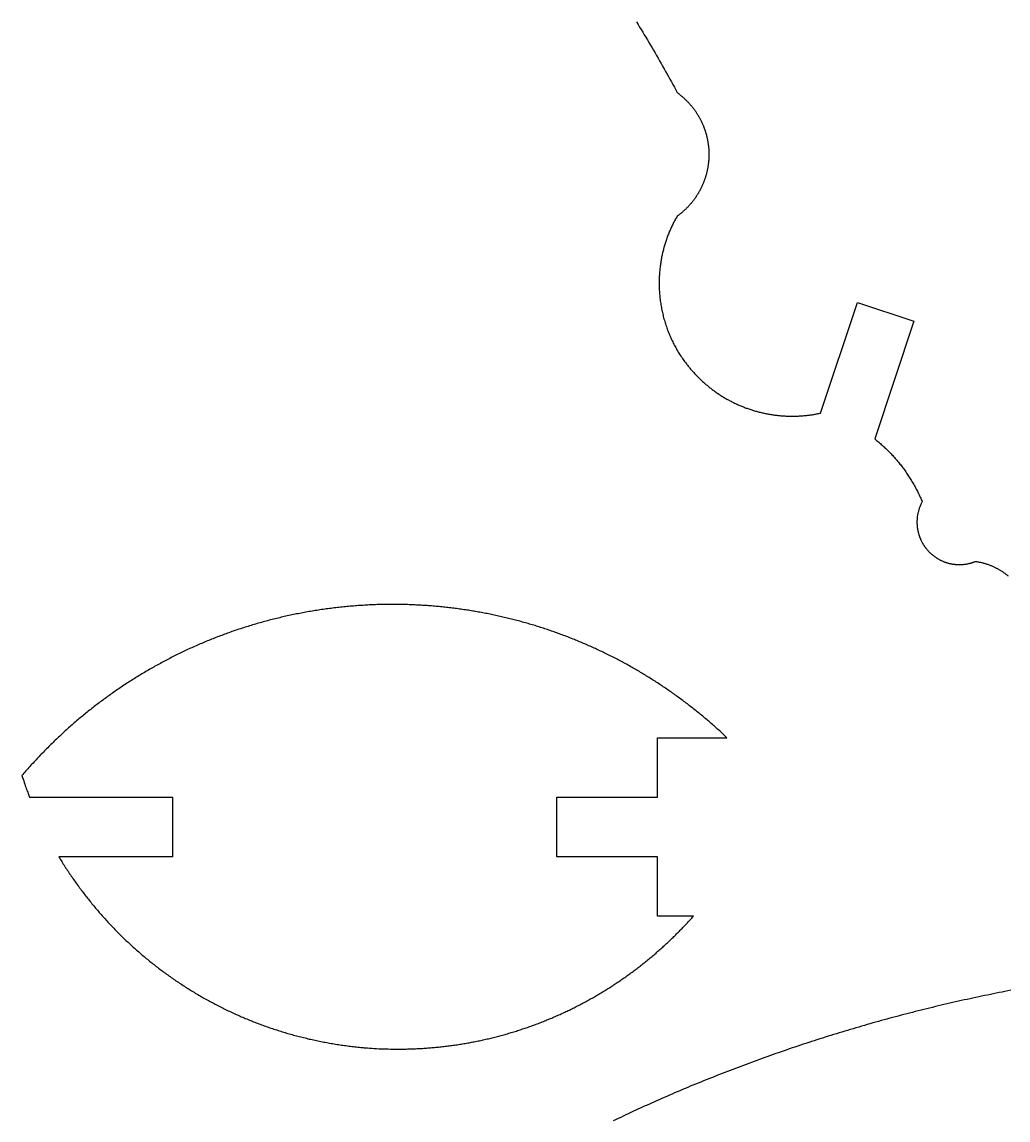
# Model space of a CAD drawing. Extents: x -331 to 1103, y -532 to 1751.
# Drawn here: x -329.9 to -127.9, y 1300.9 to 1525.7 of the extents above; entities that cross this region are included whole.
import ezdxf

# ---------------------------------------------------------------- set-up
doc = ezdxf.new("R2010")
doc.units = 0
doc.layers.add('Default_Layer', color=1, linetype='CONTINUOUS')

msp = doc.modelspace()

# ---------------------------------------------------------------- linework, layer by layer
at = {"layer": 'Default_Layer'}
for points in [[(-204.03, 1525.74), (-203.7, 1525.22), (-203.38, 1524.69), (-203.06, 1524.16), (-202.74, 1523.64), (-202.42, 1523.11), (-202.1, 1522.58), (-201.78, 1522.05), (-201.47, 1521.52), (-201.15, 1520.98), (-200.84, 1520.45), (-200.53, 1519.92), (-200.21, 1519.38), (-199.9, 1518.85), (-199.59, 1518.31), (-199.29, 1517.77), (-198.98, 1517.23), (-198.67, 1516.69), (-198.37, 1516.15), (-198.07, 1515.61), (-197.76, 1515.07), (-197.46, 1514.53), (-197.16, 1513.98), (-196.86, 1513.44), (-196.57, 1512.89), (-196.27, 1512.35), (-195.97, 1511.8), (-195.68, 1511.25), (-195.59, 1511.19), (-195.5, 1511.12), (-195.4, 1511.05), (-195.31, 1510.98), (-195.22, 1510.91), (-195.13, 1510.84), (-195.05, 1510.77), (-194.96, 1510.7), (-194.87, 1510.62), (-194.78, 1510.55), (-194.69, 1510.48), (-194.61, 1510.4), (-194.52, 1510.33), (-194.44, 1510.25), (-194.35, 1510.18), (-194.27, 1510.1), (-194.18, 1510.02), (-194.1, 1509.94), (-194.02, 1509.87), (-193.94, 1509.79), (-193.86, 1509.71), (-193.78, 1509.63), (-193.7, 1509.55), (-193.62, 1509.47), (-193.54, 1509.38), (-193.46, 1509.3), (-193.38, 1509.22), (-193.3, 1509.14), (-193.23, 1509.05), (-193.15, 1508.97), (-193.08, 1508.88), (-193, 1508.8), (-192.93, 1508.71), (-192.85, 1508.62), (-192.78, 1508.54), (-192.71, 1508.45), (-192.64, 1508.36), (-192.57, 1508.27), (-192.5, 1508.18), (-192.43, 1508.09), (-192.36, 1508), (-192.29, 1507.91), (-192.22, 1507.82), (-192.16, 1507.73), (-192.09, 1507.64), (-192.02, 1507.55), (-191.96, 1507.45), (-191.89, 1507.36), (-191.83, 1507.26), (-191.77, 1507.17), (-191.71, 1507.07), (-191.64, 1506.98), (-191.58, 1506.88), (-191.52, 1506.79), (-191.46, 1506.69), (-191.4, 1506.59), (-191.35, 1506.49), (-191.29, 1506.4), (-191.23, 1506.3), (-191.18, 1506.2), (-191.12, 1506.1), (-191.07, 1506), (-191.01, 1505.9), (-190.96, 1505.8), (-190.91, 1505.7), (-190.85, 1505.59), (-190.8, 1505.49), (-190.75, 1505.39), (-190.7, 1505.29), (-190.65, 1505.18), (-190.61, 1505.08), (-190.56, 1504.98), (-190.51, 1504.87), (-190.47, 1504.77), (-190.42, 1504.66), (-190.38, 1504.56), (-190.33, 1504.45), (-190.29, 1504.34), (-190.25, 1504.24), (-190.21, 1504.13), (-190.17, 1504.02), (-190.13, 1503.91), (-190.09, 1503.8), (-190.05, 1503.7), (-190.01, 1503.59), (-189.98, 1503.48), (-189.94, 1503.37), (-189.91, 1503.26), (-189.87, 1503.15), (-189.84, 1503.04), (-189.81, 1502.92), (-189.77, 1502.81), (-189.74, 1502.7), (-189.71, 1502.59), (-189.68, 1502.48), (-189.66, 1502.36), (-189.63, 1502.25), (-189.6, 1502.14), (-189.57, 1502.02), (-189.55, 1501.91), (-189.53, 1501.79), (-189.5, 1501.68), (-189.48, 1501.56), (-189.46, 1501.45), (-189.44, 1501.33), (-189.42, 1501.22), (-189.4, 1501.1), (-189.38, 1500.98), (-189.36, 1500.87), (-189.34, 1500.75), (-189.33, 1500.63), (-189.31, 1500.52), (-189.3, 1500.4), (-189.29, 1500.28), (-189.27, 1500.16), (-189.26, 1500.04), (-189.25, 1499.92), (-189.24, 1499.8), (-189.23, 1499.68), (-189.23, 1499.57), (-189.22, 1499.45), (-189.21, 1499.33), (-189.21, 1499.2), (-189.2, 1499.08), (-189.2, 1498.96), (-189.2, 1498.84), (-189.2, 1498.72), (-189.2, 1498.6), (-189.2, 1498.48), (-189.2, 1498.36), (-189.2, 1498.24), (-189.2, 1498.11), (-189.21, 1497.99), (-189.21, 1497.87), (-189.22, 1497.75), (-189.23, 1497.63), (-189.23, 1497.51), (-189.24, 1497.39), (-189.25, 1497.27), (-189.26, 1497.16), (-189.27, 1497.04), (-189.29, 1496.92), (-189.3, 1496.8), (-189.31, 1496.68), (-189.33, 1496.57), (-189.34, 1496.45), (-189.36, 1496.33), (-189.38, 1496.21), (-189.4, 1496.1), (-189.42, 1495.98), (-189.44, 1495.87), (-189.46, 1495.75), (-189.48, 1495.63), (-189.5, 1495.52), (-189.53, 1495.4), (-189.55, 1495.29), (-189.57, 1495.18), (-189.6, 1495.06), (-189.63, 1494.95), (-189.66, 1494.84), (-189.68, 1494.72), (-189.71, 1494.61), (-189.74, 1494.5), (-189.77, 1494.39), (-189.81, 1494.27), (-189.84, 1494.16), (-189.87, 1494.05), (-189.91, 1493.94), (-189.94, 1493.83), (-189.98, 1493.72), (-190.01, 1493.61), (-190.05, 1493.5), (-190.09, 1493.39), (-190.13, 1493.29), (-190.17, 1493.18), (-190.21, 1493.07), (-190.25, 1492.96), (-190.29, 1492.86), (-190.33, 1492.75), (-190.38, 1492.64), (-190.42, 1492.54), (-190.47, 1492.43), (-190.51, 1492.33), (-190.56, 1492.22), (-190.61, 1492.12), (-190.65, 1492.01), (-190.7, 1491.91), (-190.75, 1491.81), (-190.8, 1491.71), (-190.85, 1491.6), (-190.91, 1491.5), (-190.96, 1491.4), (-191.01, 1491.3), (-191.07, 1491.2), (-191.12, 1491.1), (-191.18, 1491), (-191.23, 1490.9), (-191.29, 1490.8), (-191.35, 1490.7), (-191.4, 1490.61), (-191.46, 1490.51), (-191.52, 1490.41), (-191.58, 1490.32), (-191.64, 1490.22), (-191.71, 1490.12), (-191.77, 1490.03), (-191.83, 1489.93), (-191.89, 1489.84), (-191.96, 1489.75), (-192.02, 1489.65), (-192.09, 1489.56), (-192.16, 1489.47), (-192.22, 1489.38), (-192.29, 1489.29), (-192.36, 1489.19), (-192.43, 1489.1), (-192.5, 1489.01), (-192.57, 1488.93), (-192.64, 1488.84), (-192.71, 1488.75), (-192.78, 1488.66), (-192.85, 1488.57), (-192.93, 1488.49), (-193, 1488.4), (-193.08, 1488.32), (-193.15, 1488.23), (-193.23, 1488.15), (-193.3, 1488.06), (-193.38, 1487.98), (-193.46, 1487.9), (-193.54, 1487.81), (-193.62, 1487.73), (-193.7, 1487.65), (-193.78, 1487.57), (-193.86, 1487.49), (-193.94, 1487.41), (-194.02, 1487.33), (-194.1, 1487.25), (-194.18, 1487.18), (-194.27, 1487.1), (-194.35, 1487.02), (-194.44, 1486.95), (-194.52, 1486.87), (-194.61, 1486.8), (-194.69, 1486.72), (-194.78, 1486.65), (-194.87, 1486.58), (-194.96, 1486.5), (-195.05, 1486.43), (-195.13, 1486.36), (-195.22, 1486.29), (-195.31, 1486.22), (-195.4, 1486.15), (-195.5, 1486.08), (-195.59, 1486.01), (-195.68, 1485.95), (-195.79, 1485.76), (-195.9, 1485.58), (-196, 1485.39), (-196.11, 1485.2), (-196.21, 1485.01), (-196.31, 1484.82), (-196.41, 1484.63), (-196.51, 1484.44), (-196.6, 1484.24), (-196.7, 1484.05), (-196.79, 1483.85), (-196.89, 1483.65), (-196.98, 1483.46), (-197.07, 1483.26), (-197.15, 1483.06), (-197.24, 1482.86), (-197.33, 1482.65), (-197.41, 1482.45), (-197.49, 1482.25), (-197.57, 1482.04), (-197.65, 1481.84), (-197.73, 1481.63), (-197.8, 1481.42), (-197.87, 1481.21), (-197.95, 1481), (-198.02, 1480.79), (-198.09, 1480.58), (-198.15, 1480.37), (-198.22, 1480.16), (-198.28, 1479.94), (-198.34, 1479.73), (-198.4, 1479.51), (-198.46, 1479.29), (-198.52, 1479.08), (-198.58, 1478.86), (-198.63, 1478.64), (-198.68, 1478.42), (-198.73, 1478.2), (-198.78, 1477.98), (-198.83, 1477.76), (-198.87, 1477.53), (-198.91, 1477.31), (-198.95, 1477.09), (-198.99, 1476.86), (-199.03, 1476.64), (-199.07, 1476.41), (-199.1, 1476.18), (-199.13, 1475.95), (-199.16, 1475.73), (-199.19, 1475.5), (-199.22, 1475.27), (-199.24, 1475.04), (-199.26, 1474.81), (-199.28, 1474.58), (-199.3, 1474.34), (-199.32, 1474.11), (-199.33, 1473.88), (-199.35, 1473.65), (-199.36, 1473.41), (-199.37, 1473.18), (-199.37, 1472.94), (-199.38, 1472.71), (-199.38, 1472.47), (-199.38, 1472.23), (-199.38, 1471.95), (-199.38, 1471.67), (-199.37, 1471.39), (-199.36, 1471.11), (-199.35, 1470.83), (-199.33, 1470.55), (-199.31, 1470.27), (-199.29, 1470), (-199.27, 1469.72), (-199.24, 1469.45), (-199.21, 1469.17), (-199.18, 1468.9), (-199.15, 1468.62), (-199.11, 1468.35), (-199.07, 1468.08), (-199.03, 1467.81), (-198.98, 1467.54), (-198.93, 1467.27), (-198.88, 1467.01), (-198.83, 1466.74), (-198.77, 1466.47), (-198.72, 1466.21), (-198.66, 1465.95), (-198.59, 1465.68), (-198.53, 1465.42), (-198.46, 1465.16), (-198.39, 1464.9), (-198.31, 1464.64), (-198.24, 1464.39), (-198.16, 1464.13), (-198.08, 1463.88), (-198, 1463.62), (-197.91, 1463.37), (-197.82, 1463.12), (-197.74, 1462.87), (-197.64, 1462.62), (-197.55, 1462.37), (-197.45, 1462.13), (-197.35, 1461.88), (-197.25, 1461.64), (-197.15, 1461.39), (-197.04, 1461.15), (-196.93, 1460.91), (-196.82, 1460.67), (-196.71, 1460.44), (-196.59, 1460.2), (-196.48, 1459.97), (-196.36, 1459.73), (-196.24, 1459.5), (-196.11, 1459.27), (-195.99, 1459.04), (-195.86, 1458.81), (-195.73, 1458.59), (-195.6, 1458.36), (-195.46, 1458.14), (-195.33, 1457.92), (-195.19, 1457.7), (-195.05, 1457.48), (-194.91, 1457.26), (-194.76, 1457.05), (-194.62, 1456.84), (-194.47, 1456.62), (-194.32, 1456.41), (-194.17, 1456.2), (-194.05, 1456.05), (-193.93, 1455.89), (-193.81, 1455.73), (-193.69, 1455.57), (-193.57, 1455.42), (-193.44, 1455.26), (-193.32, 1455.11), (-193.19, 1454.95), (-193.07, 1454.8), (-192.94, 1454.65), (-192.81, 1454.5), (-192.68, 1454.35), (-192.55, 1454.2), (-192.42, 1454.06), (-192.29, 1453.91), (-192.15, 1453.76), (-192.02, 1453.62), (-191.88, 1453.48), (-191.75, 1453.33), (-191.61, 1453.19), (-191.47, 1453.05), (-191.33, 1452.91), (-191.19, 1452.77), (-191.05, 1452.64), (-190.91, 1452.5), (-190.76, 1452.36), (-190.62, 1452.23), (-190.47, 1452.1), (-190.33, 1451.96), (-190.18, 1451.83), (-190.03, 1451.7), (-189.88, 1451.57), (-189.73, 1451.45), (-189.58, 1451.32), (-189.43, 1451.19), (-189.28, 1451.07), (-189.12, 1450.95), (-188.97, 1450.82), (-188.81, 1450.7), (-188.66, 1450.58), (-188.5, 1450.46), (-188.34, 1450.34), (-188.18, 1450.23), (-188.02, 1450.11), (-187.86, 1450), (-187.7, 1449.88), (-187.54, 1449.77), (-187.38, 1449.66), (-187.21, 1449.55), (-187.05, 1449.44), (-186.88, 1449.33), (-186.72, 1449.23), (-186.55, 1449.12), (-186.38, 1449.02), (-186.21, 1448.91), (-186.04, 1448.81), (-185.87, 1448.71), (-185.7, 1448.61), (-185.53, 1448.51), (-185.36, 1448.42), (-185.18, 1448.32), (-185.01, 1448.23), (-184.84, 1448.13), (-184.66, 1448.04), (-184.48, 1447.95), (-184.31, 1447.86), (-184.13, 1447.77), (-183.95, 1447.69), (-183.77, 1447.6), (-183.59, 1447.52), (-183.41, 1447.43), (-183.23, 1447.35), (-183.05, 1447.27), (-182.87, 1447.19), (-182.68, 1447.11), (-182.5, 1447.04), (-182.31, 1446.96), (-182.13, 1446.89), (-181.94, 1446.82), (-181.76, 1446.74), (-181.57, 1446.67), (-181.38, 1446.61), (-181.19, 1446.54), (-181, 1446.47), (-180.81, 1446.41), (-180.62, 1446.35), (-180.43, 1446.28), (-180.24, 1446.22), (-180.05, 1446.16), (-179.86, 1446.11), (-179.66, 1446.05), (-179.47, 1446), (-179.28, 1445.94), (-179.08, 1445.89), (-178.88, 1445.84), (-178.69, 1445.79), (-178.49, 1445.74), (-178.29, 1445.7), (-178.1, 1445.65), (-177.9, 1445.61), (-177.7, 1445.57), (-177.5, 1445.52), (-177.3, 1445.49), (-177.1, 1445.45), (-176.9, 1445.41), (-176.7, 1445.38), (-176.5, 1445.34), (-176.29, 1445.31), (-176.09, 1445.28), (-175.89, 1445.25), (-175.68, 1445.23), (-175.48, 1445.2), (-175.27, 1445.18), (-175.07, 1445.15), (-174.86, 1445.13), (-174.66, 1445.11), (-174.45, 1445.09), (-174.24, 1445.08), (-174.03, 1445.06), (-173.83, 1445.05), (-173.62, 1445.04), (-173.41, 1445.03), (-173.2, 1445.02), (-172.99, 1445.01), (-172.78, 1445.01), (-172.57, 1445), (-172.36, 1445), (-172.15, 1445), (-171.96, 1445), (-171.76, 1445), (-171.57, 1445), (-171.38, 1445.01), (-171.19, 1445.02), (-171, 1445.02), (-170.81, 1445.03), (-170.62, 1445.04), (-170.43, 1445.05), (-170.24, 1445.06), (-170.05, 1445.08), (-169.86, 1445.09), (-169.68, 1445.11), (-169.49, 1445.13), (-169.31, 1445.14), (-169.12, 1445.16), (-168.94, 1445.18), (-168.76, 1445.21), (-168.58, 1445.23), (-168.4, 1445.25), (-168.22, 1445.28), (-168.04, 1445.3), (-167.86, 1445.33), (-167.69, 1445.36), (-167.51, 1445.39), (-167.34, 1445.42), (-167.17, 1445.45), (-167, 1445.49), (-166.83, 1445.52), (-166.66, 1445.55), (-166.49, 1445.59), (-166.33, 1445.63), (-158.76, 1468.3), (-147.2, 1464.44), (-155.24, 1440.35), (-155.05, 1440.19), (-154.85, 1440.03), (-154.65, 1439.87), (-154.46, 1439.71), (-154.27, 1439.55), (-154.08, 1439.38), (-153.89, 1439.21), (-153.7, 1439.05), (-153.51, 1438.88), (-153.33, 1438.71), (-153.14, 1438.53), (-152.96, 1438.36), (-152.78, 1438.18), (-152.6, 1438.01), (-152.42, 1437.83), (-152.24, 1437.65), (-152.07, 1437.47), (-151.89, 1437.29), (-151.72, 1437.1), (-151.55, 1436.92), (-151.38, 1436.73), (-151.21, 1436.55), (-151.04, 1436.36), (-150.88, 1436.17), (-150.71, 1435.98), (-150.55, 1435.78), (-150.39, 1435.59), (-150.23, 1435.39), (-150.07, 1435.2), (-149.91, 1435), (-149.76, 1434.8), (-149.61, 1434.6), (-149.45, 1434.39), (-149.3, 1434.19), (-149.15, 1433.99), (-149.01, 1433.78), (-148.86, 1433.57), (-148.71, 1433.36), (-148.57, 1433.15), (-148.43, 1432.94), (-148.29, 1432.73), (-148.15, 1432.51), (-148.01, 1432.3), (-147.88, 1432.08), (-147.74, 1431.86), (-147.61, 1431.65), (-147.48, 1431.42), (-147.35, 1431.2), (-147.22, 1430.98), (-147.1, 1430.76), (-146.97, 1430.53), (-146.85, 1430.3), (-146.73, 1430.07), (-146.61, 1429.84), (-146.49, 1429.61), (-146.38, 1429.38), (-146.26, 1429.15), (-146.15, 1428.91), (-146.04, 1428.68), (-145.93, 1428.44), (-145.82, 1428.2), (-145.71, 1427.96), (-145.61, 1427.72), (-145.5, 1427.48), (-145.57, 1427.36), (-145.63, 1427.25), (-145.69, 1427.13), (-145.74, 1427.01), (-145.8, 1426.9), (-145.85, 1426.78), (-145.91, 1426.65), (-145.96, 1426.53), (-146.01, 1426.41), (-146.05, 1426.28), (-146.1, 1426.15), (-146.14, 1426.03), (-146.18, 1425.9), (-146.22, 1425.77), (-146.26, 1425.64), (-146.3, 1425.51), (-146.33, 1425.37), (-146.36, 1425.24), (-146.39, 1425.11), (-146.42, 1424.97), (-146.44, 1424.84), (-146.47, 1424.7), (-146.49, 1424.56), (-146.51, 1424.42), (-146.52, 1424.28), (-146.54, 1424.14), (-146.55, 1424), (-146.56, 1423.86), (-146.57, 1423.72), (-146.58, 1423.58), (-146.58, 1423.43), (-146.58, 1423.29), (-146.58, 1423.18), (-146.58, 1423.08), (-146.58, 1422.98), (-146.57, 1422.87), (-146.57, 1422.77), (-146.56, 1422.67), (-146.55, 1422.57), (-146.54, 1422.46), (-146.53, 1422.36), (-146.52, 1422.26), (-146.51, 1422.16), (-146.49, 1422.06), (-146.48, 1421.96), (-146.46, 1421.86), (-146.45, 1421.76), (-146.43, 1421.66), (-146.41, 1421.56), (-146.39, 1421.47), (-146.37, 1421.37), (-146.35, 1421.27), (-146.32, 1421.17), (-146.3, 1421.08), (-146.27, 1420.98), (-146.24, 1420.88), (-146.22, 1420.79), (-146.19, 1420.7), (-146.16, 1420.6), (-146.13, 1420.51), (-146.09, 1420.41), (-146.06, 1420.32), (-146.03, 1420.23), (-145.99, 1420.14), (-145.96, 1420.05), (-145.92, 1419.95), (-145.88, 1419.86), (-145.84, 1419.77), (-145.8, 1419.69), (-145.76, 1419.6), (-145.72, 1419.51), (-145.67, 1419.42), (-145.63, 1419.33), (-145.59, 1419.25), (-145.54, 1419.16), (-145.49, 1419.08), (-145.45, 1418.99), (-145.4, 1418.91), (-145.35, 1418.83), (-145.3, 1418.74), (-145.25, 1418.66), (-145.19, 1418.58), (-145.14, 1418.5), (-145.09, 1418.42), (-145.03, 1418.34), (-144.98, 1418.26), (-144.92, 1418.18), (-144.86, 1418.1), (-144.81, 1418.03), (-144.75, 1417.95), (-144.69, 1417.87), (-144.63, 1417.8), (-144.56, 1417.73), (-144.5, 1417.65), (-144.44, 1417.58), (-144.38, 1417.51), (-144.3, 1417.42), (-144.22, 1417.34), (-144.15, 1417.26), (-144.07, 1417.18), (-143.99, 1417.1), (-143.91, 1417.02), (-143.83, 1416.95), (-143.74, 1416.87), (-143.66, 1416.8), (-143.58, 1416.72), (-143.49, 1416.65), (-143.41, 1416.58), (-143.32, 1416.51), (-143.23, 1416.44), (-143.14, 1416.37), (-143.05, 1416.3), (-142.96, 1416.24), (-142.87, 1416.17), (-142.78, 1416.11), (-142.68, 1416.04), (-142.59, 1415.98), (-142.49, 1415.92), (-142.4, 1415.86), (-142.3, 1415.81), (-142.21, 1415.75), (-142.11, 1415.69), (-142.01, 1415.64), (-141.91, 1415.59), (-141.81, 1415.54), (-141.71, 1415.49), (-141.61, 1415.44), (-141.5, 1415.39), (-141.4, 1415.34), (-141.3, 1415.3), (-141.19, 1415.25), (-141.09, 1415.21), (-140.98, 1415.17), (-140.87, 1415.13), (-140.77, 1415.09), (-140.66, 1415.06), (-140.55, 1415.02), (-140.44, 1414.99), (-140.33, 1414.95), (-140.22, 1414.92), (-140.11, 1414.89), (-140, 1414.86), (-139.88, 1414.84), (-139.77, 1414.81), (-139.66, 1414.79), (-139.54, 1414.76), (-139.43, 1414.74), (-139.31, 1414.72), (-139.2, 1414.7), (-139.08, 1414.69), (-138.97, 1414.67), (-138.85, 1414.66), (-138.73, 1414.65), (-138.62, 1414.64), (-138.5, 1414.63), (-138.38, 1414.62), (-138.26, 1414.62), (-138.14, 1414.61), (-138.02, 1414.61), (-137.9, 1414.61), (-137.79, 1414.61), (-137.68, 1414.61), (-137.57, 1414.61), (-137.46, 1414.62), (-137.35, 1414.63), (-137.24, 1414.63), (-137.13, 1414.64), (-137.02, 1414.65), (-136.91, 1414.66), (-136.8, 1414.68), (-136.69, 1414.69), (-136.59, 1414.71), (-136.48, 1414.72), (-136.38, 1414.74), (-136.27, 1414.76), (-136.17, 1414.78), (-136.06, 1414.8), (-135.96, 1414.82), (-135.86, 1414.85), (-135.76, 1414.87), (-135.65, 1414.9), (-135.55, 1414.93), (-135.45, 1414.96), (-135.36, 1414.99), (-135.26, 1415.02), (-135.16, 1415.05), (-135.06, 1415.08), (-134.97, 1415.12), (-134.87, 1415.15), (-134.78, 1415.19), (-134.69, 1415.22), (-134.59, 1415.26), (-134.44, 1415.24), (-134.29, 1415.22), (-134.14, 1415.19), (-133.99, 1415.16), (-133.84, 1415.13), (-133.69, 1415.1), (-133.55, 1415.07), (-133.4, 1415.04), (-133.25, 1415), (-133.11, 1414.96), (-132.96, 1414.93), (-132.82, 1414.89), (-132.67, 1414.84), (-132.53, 1414.8), (-132.39, 1414.76), (-132.24, 1414.71), (-132.1, 1414.66), (-131.96, 1414.61), (-131.82, 1414.56), (-131.68, 1414.51), (-131.55, 1414.45), (-131.41, 1414.4), (-131.27, 1414.34), (-131.14, 1414.28), (-131, 1414.22), (-130.87, 1414.16), (-130.73, 1414.1), (-130.6, 1414.04), (-130.47, 1413.97), (-130.34, 1413.9), (-130.21, 1413.84), (-130.08, 1413.77), (-129.95, 1413.69), (-129.82, 1413.62), (-129.7, 1413.55), (-129.57, 1413.47), (-129.45, 1413.4), (-129.32, 1413.32), (-129.2, 1413.24), (-129.08, 1413.16), (-128.96, 1413.08), (-128.84, 1413), (-128.72, 1412.91), (-128.6, 1412.83), (-128.48, 1412.74), (-128.37, 1412.65), (-128.25, 1412.56), (-128.14, 1412.47), (-128.02, 1412.38), (-127.91, 1412.29)], [(-127.36, 1327.42), (-127.96, 1327.31), (-128.56, 1327.19), (-129.16, 1327.07), (-129.76, 1326.95), (-130.35, 1326.83), (-130.95, 1326.71), (-131.55, 1326.59), (-132.15, 1326.46), (-132.74, 1326.34), (-133.34, 1326.21), (-133.94, 1326.09), (-134.53, 1325.96), (-135.13, 1325.83), (-135.72, 1325.7), (-136.31, 1325.57), (-136.91, 1325.44), (-137.5, 1325.31), (-138.09, 1325.18), (-138.68, 1325.04), (-139.28, 1324.91), (-139.87, 1324.77), (-140.46, 1324.63), (-141.05, 1324.5), (-141.64, 1324.36), (-142.23, 1324.22), (-142.81, 1324.08), (-143.4, 1323.93), (-143.99, 1323.79), (-144.58, 1323.65), (-145.16, 1323.5), (-145.75, 1323.36), (-146.33, 1323.21), (-146.92, 1323.06), (-147.5, 1322.91), (-148.09, 1322.76), (-148.67, 1322.61), (-149.25, 1322.46), (-149.84, 1322.31), (-150.42, 1322.15), (-151, 1322), (-151.58, 1321.84), (-152.16, 1321.69), (-152.74, 1321.53), (-153.32, 1321.37), (-153.9, 1321.21), (-154.48, 1321.05), (-155.05, 1320.89), (-155.63, 1320.73), (-156.21, 1320.56), (-156.78, 1320.4), (-157.36, 1320.23), (-157.93, 1320.07), (-158.51, 1319.9), (-159.08, 1319.73), (-159.66, 1319.56), (-160.23, 1319.39), (-160.8, 1319.22), (-161.37, 1319.05), (-161.94, 1318.88), (-162.51, 1318.71), (-163.08, 1318.53), (-163.65, 1318.36), (-164.22, 1318.18), (-164.79, 1318), (-165.36, 1317.82), (-165.93, 1317.64), (-166.49, 1317.46), (-167.06, 1317.28), (-167.62, 1317.1), (-168.19, 1316.92), (-168.75, 1316.73), (-169.32, 1316.55), (-169.88, 1316.36), (-170.44, 1316.18), (-171.01, 1315.99), (-171.57, 1315.8), (-172.13, 1315.61), (-172.69, 1315.42), (-173.25, 1315.23), (-173.81, 1315.04), (-174.37, 1314.85), (-174.92, 1314.65), (-175.48, 1314.46), (-176.04, 1314.26), (-176.59, 1314.07), (-177.15, 1313.87), (-177.71, 1313.67), (-178.26, 1313.47), (-178.81, 1313.27), (-179.37, 1313.07), (-179.92, 1312.87), (-180.47, 1312.66), (-181.02, 1312.46), (-181.57, 1312.26), (-182.12, 1312.05), (-182.67, 1311.84), (-183.22, 1311.64), (-183.77, 1311.43), (-184.32, 1311.22), (-184.87, 1311.01), (-185.41, 1310.8), (-185.96, 1310.59), (-186.5, 1310.38), (-187.05, 1310.16), (-187.59, 1309.95), (-188.13, 1309.73), (-188.68, 1309.52), (-189.22, 1309.3), (-189.76, 1309.08), (-190.3, 1308.86), (-190.84, 1308.64), (-191.38, 1308.42), (-191.92, 1308.2), (-192.46, 1307.98), (-193, 1307.76), (-193.53, 1307.53), (-194.07, 1307.31), (-194.6, 1307.08), (-195.14, 1306.86), (-195.67, 1306.63), (-196.21, 1306.4), (-196.74, 1306.17), (-197.27, 1305.94), (-197.8, 1305.71), (-198.33, 1305.48), (-198.86, 1305.25), (-199.39, 1305.01), (-199.92, 1304.78), (-200.45, 1304.55), (-200.98, 1304.31), (-201.51, 1304.07), (-202.03, 1303.84), (-202.56, 1303.6), (-203.08, 1303.36), (-203.61, 1303.12), (-204.13, 1302.88), (-204.65, 1302.64), (-205.18, 1302.39), (-205.7, 1302.15), (-206.22, 1301.91), (-206.74, 1301.66), (-207.26, 1301.41), (-207.78, 1301.17), (-208.29, 1300.92), (-208.81, 1300.67)]]:
    msp.add_lwpolyline(points, dxfattribs=at)
msp.add_lwpolyline([(-199.71, 1342.6), (-199.71, 1354.79), (-220.35, 1354.79), (-220.35, 1366.97), (-199.71, 1366.97), (-199.71, 1379.16), (-185.5, 1379.16), (-185.71, 1379.36), (-185.92, 1379.55), (-186.13, 1379.75), (-186.34, 1379.95), (-186.56, 1380.14), (-186.77, 1380.34), (-186.98, 1380.53), (-187.19, 1380.72), (-187.41, 1380.92), (-187.62, 1381.11), (-187.84, 1381.3), (-188.05, 1381.49), (-188.27, 1381.68), (-188.48, 1381.87), (-188.7, 1382.06), (-188.92, 1382.25), (-189.14, 1382.44), (-189.35, 1382.63), (-189.57, 1382.81), (-189.79, 1383), (-190.01, 1383.18), (-190.23, 1383.37), (-190.46, 1383.55), (-190.68, 1383.74), (-190.9, 1383.92), (-191.12, 1384.1), (-191.35, 1384.28), (-191.57, 1384.46), (-191.8, 1384.65), (-192.02, 1384.82), (-192.25, 1385), (-192.47, 1385.18), (-192.7, 1385.36), (-192.93, 1385.54), (-193.16, 1385.71), (-193.38, 1385.89), (-193.61, 1386.07), (-193.84, 1386.24), (-194.07, 1386.41), (-194.3, 1386.59), (-194.53, 1386.76), (-194.77, 1386.93), (-195, 1387.1), (-195.23, 1387.27), (-195.46, 1387.45), (-195.7, 1387.61), (-195.93, 1387.78), (-196.17, 1387.95), (-196.4, 1388.12), (-196.64, 1388.29), (-196.87, 1388.45), (-197.11, 1388.62), (-197.35, 1388.78), (-197.59, 1388.95), (-197.82, 1389.11), (-198.06, 1389.27), (-198.3, 1389.43), (-198.54, 1389.6), (-198.78, 1389.76), (-199.02, 1389.92), (-199.26, 1390.08), (-199.5, 1390.24), (-199.75, 1390.39), (-199.99, 1390.55), (-200.23, 1390.71), (-200.48, 1390.86), (-200.72, 1391.02), (-200.97, 1391.17), (-201.21, 1391.33), (-201.46, 1391.48), (-201.7, 1391.63), (-201.95, 1391.78), (-202.2, 1391.94), (-202.44, 1392.09), (-202.69, 1392.24), (-202.94, 1392.39), (-203.19, 1392.53), (-203.44, 1392.68), (-203.69, 1392.83), (-203.94, 1392.97), (-204.19, 1393.12), (-204.44, 1393.26), (-204.69, 1393.41), (-204.94, 1393.55), (-205.2, 1393.7), (-205.45, 1393.84), (-205.7, 1393.98), (-205.96, 1394.12), (-206.21, 1394.26), (-206.47, 1394.4), (-206.72, 1394.54), (-206.98, 1394.67), (-207.24, 1394.81), (-207.49, 1394.95), (-207.75, 1395.08), (-208.01, 1395.22), (-208.26, 1395.35), (-208.52, 1395.48), (-208.78, 1395.62), (-209.04, 1395.75), (-209.3, 1395.88), (-209.56, 1396.01), (-209.82, 1396.14), (-210.08, 1396.27), (-210.35, 1396.4), (-210.61, 1396.53), (-210.87, 1396.65), (-211.13, 1396.78), (-211.4, 1396.9), (-211.66, 1397.03), (-211.92, 1397.15), (-212.19, 1397.27), (-212.45, 1397.4), (-212.72, 1397.52), (-212.99, 1397.64), (-213.25, 1397.76), (-213.52, 1397.88), (-213.79, 1398), (-214.05, 1398.11), (-214.32, 1398.23), (-214.59, 1398.35), (-214.86, 1398.46), (-215.13, 1398.58), (-215.4, 1398.69), (-215.67, 1398.8), (-215.94, 1398.92), (-216.21, 1399.03), (-216.48, 1399.14), (-216.75, 1399.25), (-217.02, 1399.36), (-217.3, 1399.47), (-217.57, 1399.57), (-217.84, 1399.68), (-218.11, 1399.79), (-218.39, 1399.89), (-218.66, 1400), (-218.94, 1400.1), (-219.21, 1400.2), (-219.49, 1400.31), (-219.76, 1400.41), (-220.04, 1400.51), (-220.32, 1400.61), (-220.59, 1400.71), (-220.87, 1400.8), (-221.15, 1400.9), (-221.43, 1401), (-221.71, 1401.09), (-221.99, 1401.19), (-222.26, 1401.28), (-222.54, 1401.38), (-222.82, 1401.47), (-223.1, 1401.56), (-223.39, 1401.65), (-223.67, 1401.74), (-223.95, 1401.83), (-224.23, 1401.92), (-224.51, 1402.01), (-224.79, 1402.1), (-225.08, 1402.18), (-225.36, 1402.27), (-225.64, 1402.35), (-225.93, 1402.43), (-226.21, 1402.52), (-226.5, 1402.6), (-226.78, 1402.68), (-227.07, 1402.76), (-227.35, 1402.84), (-227.64, 1402.92), (-227.93, 1403), (-228.21, 1403.07), (-228.5, 1403.15), (-228.79, 1403.23), (-229.08, 1403.3), (-229.36, 1403.37), (-229.65, 1403.45), (-229.94, 1403.52), (-230.23, 1403.59), (-230.52, 1403.66), (-230.81, 1403.73), (-231.1, 1403.8), (-231.39, 1403.87), (-231.68, 1403.93), (-231.97, 1404), (-232.26, 1404.07), (-232.56, 1404.13), (-232.85, 1404.19), (-233.14, 1404.26), (-233.43, 1404.32), (-233.73, 1404.38), (-234.02, 1404.44), (-234.31, 1404.5), (-234.61, 1404.56), (-234.9, 1404.62), (-235.2, 1404.67), (-235.49, 1404.73), (-235.79, 1404.78), (-236.08, 1404.84), (-236.38, 1404.89), (-236.67, 1404.94), (-236.97, 1404.99), (-237.27, 1405.04), (-237.56, 1405.09), (-237.86, 1405.14), (-238.16, 1405.19), (-238.46, 1405.24), (-238.76, 1405.28), (-239.05, 1405.33), (-239.35, 1405.37), (-239.65, 1405.42), (-239.95, 1405.46), (-240.25, 1405.5), (-240.55, 1405.54), (-240.85, 1405.58), (-241.15, 1405.62), (-241.45, 1405.66), (-241.75, 1405.7), (-242.05, 1405.74), (-242.36, 1405.77), (-242.66, 1405.81), (-242.96, 1405.84), (-243.26, 1405.87), (-243.57, 1405.9), (-243.87, 1405.94), (-244.17, 1405.97), (-244.48, 1405.99), (-244.78, 1406.02), (-245.08, 1406.05), (-245.39, 1406.08), (-245.69, 1406.1), (-246, 1406.13), (-246.3, 1406.15), (-246.61, 1406.17), (-246.91, 1406.2), (-247.22, 1406.22), (-247.53, 1406.24), (-247.83, 1406.26), (-248.14, 1406.28), (-248.45, 1406.29), (-248.75, 1406.31), (-249.06, 1406.32), (-249.37, 1406.34), (-249.68, 1406.35), (-249.98, 1406.37), (-250.29, 1406.38), (-250.6, 1406.39), (-250.91, 1406.4), (-251.22, 1406.41), (-251.53, 1406.41), (-251.84, 1406.42), (-252.15, 1406.43), (-252.46, 1406.43), (-252.77, 1406.44), (-253.08, 1406.44), (-253.39, 1406.44), (-253.7, 1406.44), (-254.01, 1406.45), (-254.36, 1406.44), (-254.71, 1406.44), (-255.07, 1406.44), (-255.41, 1406.44), (-255.76, 1406.43), (-256.11, 1406.42), (-256.45, 1406.42), (-256.79, 1406.41), (-257.13, 1406.4), (-257.46, 1406.39), (-257.79, 1406.38), (-258.11, 1406.36), (-258.43, 1406.35), (-258.75, 1406.33), (-259.05, 1406.32), (-259.36, 1406.3), (-259.69, 1406.28), (-260.02, 1406.26), (-260.35, 1406.24), (-260.68, 1406.22), (-261.01, 1406.2), (-261.34, 1406.17), (-261.67, 1406.15), (-262, 1406.12), (-262.33, 1406.09), (-262.66, 1406.07), (-262.99, 1406.04), (-263.32, 1406.01), (-263.64, 1405.97), (-263.97, 1405.94), (-264.3, 1405.91), (-264.62, 1405.87), (-264.95, 1405.84), (-265.28, 1405.8), (-265.6, 1405.76), (-265.93, 1405.72), (-266.25, 1405.68), (-266.58, 1405.64), (-266.9, 1405.6), (-267.23, 1405.56), (-267.55, 1405.52), (-267.87, 1405.47), (-268.2, 1405.42), (-268.52, 1405.38), (-268.84, 1405.33), (-269.16, 1405.28), (-269.49, 1405.23), (-269.81, 1405.18), (-270.13, 1405.13), (-270.45, 1405.07), (-270.77, 1405.02), (-271.09, 1404.97), (-271.41, 1404.91), (-271.73, 1404.85), (-272.05, 1404.79), (-272.36, 1404.74), (-272.68, 1404.68), (-273, 1404.61), (-273.32, 1404.55), (-273.63, 1404.49), (-273.95, 1404.43), (-274.27, 1404.36), (-274.58, 1404.29), (-274.9, 1404.23), (-275.21, 1404.16), (-275.53, 1404.09), (-275.84, 1404.02), (-276.16, 1403.95), (-276.47, 1403.88), (-276.78, 1403.81), (-277.09, 1403.73), (-277.41, 1403.66), (-277.72, 1403.58), (-278.03, 1403.51), (-278.34, 1403.43), (-278.65, 1403.35), (-278.96, 1403.27), (-279.27, 1403.19), (-279.58, 1403.11), (-279.89, 1403.02), (-280.2, 1402.94), (-280.51, 1402.86), (-280.82, 1402.77), (-281.12, 1402.69), (-281.43, 1402.6), (-281.74, 1402.51), (-282.04, 1402.42), (-282.35, 1402.33), (-282.65, 1402.24), (-282.96, 1402.15), (-283.26, 1402.06), (-283.57, 1401.96), (-283.87, 1401.87), (-284.18, 1401.77), (-284.48, 1401.67), (-284.78, 1401.58), (-285.08, 1401.48), (-285.38, 1401.38), (-285.69, 1401.28), (-285.99, 1401.18), (-286.29, 1401.08), (-286.59, 1400.97), (-286.89, 1400.87), (-287.18, 1400.76), (-287.48, 1400.66), (-287.78, 1400.55), (-288.08, 1400.44), (-288.38, 1400.33), (-288.67, 1400.22), (-288.97, 1400.11), (-289.26, 1400), (-289.56, 1399.89), (-289.85, 1399.78), (-290.15, 1399.66), (-290.44, 1399.55), (-290.74, 1399.43), (-291.03, 1399.32), (-291.32, 1399.2), (-291.61, 1399.08), (-291.91, 1398.96), (-292.2, 1398.84), (-292.49, 1398.72), (-292.78, 1398.6), (-293.07, 1398.47), (-293.36, 1398.35), (-293.65, 1398.22), (-293.93, 1398.1), (-294.22, 1397.97), (-294.51, 1397.85), (-294.8, 1397.72), (-295.08, 1397.59), (-295.37, 1397.46), (-295.65, 1397.33), (-295.94, 1397.2), (-296.22, 1397.06), (-296.51, 1396.93), (-296.79, 1396.79), (-297.07, 1396.66), (-297.36, 1396.52), (-297.64, 1396.39), (-297.92, 1396.25), (-298.2, 1396.11), (-298.48, 1395.97), (-298.76, 1395.83), (-299.04, 1395.69), (-299.32, 1395.55), (-299.6, 1395.4), (-299.88, 1395.26), (-300.15, 1395.12), (-300.43, 1394.97), (-300.71, 1394.82), (-300.98, 1394.68), (-301.26, 1394.53), (-301.53, 1394.38), (-301.81, 1394.23), (-302.08, 1394.08), (-302.35, 1393.93), (-302.63, 1393.78), (-302.9, 1393.62), (-303.17, 1393.47), (-303.44, 1393.31), (-303.71, 1393.16), (-303.98, 1393), (-304.25, 1392.85), (-304.52, 1392.69), (-304.79, 1392.53), (-305.06, 1392.37), (-305.32, 1392.21), (-305.59, 1392.05), (-305.86, 1391.89), (-306.12, 1391.72), (-306.39, 1391.56), (-306.65, 1391.4), (-306.92, 1391.23), (-307.18, 1391.06), (-307.44, 1390.9), (-307.71, 1390.73), (-307.97, 1390.56), (-308.23, 1390.39), (-308.49, 1390.22), (-308.75, 1390.05), (-309.01, 1389.88), (-309.27, 1389.71), (-309.53, 1389.53), (-309.79, 1389.36), (-310.04, 1389.19), (-310.3, 1389.01), (-310.56, 1388.83), (-310.81, 1388.66), (-311.07, 1388.48), (-311.32, 1388.3), (-311.58, 1388.12), (-311.83, 1387.94), (-312.08, 1387.76), (-312.33, 1387.58), (-312.59, 1387.4), (-312.84, 1387.21), (-313.09, 1387.03), (-313.34, 1386.84), (-313.59, 1386.66), (-313.83, 1386.47), (-314.08, 1386.28), (-314.33, 1386.1), (-314.58, 1385.91), (-314.82, 1385.72), (-315.07, 1385.53), (-315.31, 1385.34), (-315.56, 1385.15), (-315.8, 1384.95), (-316.05, 1384.76), (-316.29, 1384.57), (-316.53, 1384.37), (-316.77, 1384.18), (-317.01, 1383.98), (-317.25, 1383.78), (-317.49, 1383.59), (-317.73, 1383.39), (-317.97, 1383.19), (-318.21, 1382.99), (-318.44, 1382.79), (-318.68, 1382.59), (-318.92, 1382.39), (-319.15, 1382.18), (-319.39, 1381.98), (-319.62, 1381.78), (-319.85, 1381.57), (-320.09, 1381.37), (-320.32, 1381.16), (-320.55, 1380.95), (-320.78, 1380.74), (-321.01, 1380.54), (-321.24, 1380.33), (-321.47, 1380.12), (-321.7, 1379.91), (-321.92, 1379.7), (-322.15, 1379.48), (-322.38, 1379.27), (-322.6, 1379.06), (-322.83, 1378.84), (-323.05, 1378.63), (-323.28, 1378.41), (-323.5, 1378.2), (-323.72, 1377.98), (-323.94, 1377.76), (-324.16, 1377.55), (-324.38, 1377.33), (-324.6, 1377.11), (-324.82, 1376.89), (-325.04, 1376.67), (-325.26, 1376.44), (-325.48, 1376.22), (-325.69, 1376), (-325.91, 1375.78), (-326.12, 1375.55), (-326.34, 1375.33), (-326.55, 1375.1), (-326.76, 1374.87), (-326.98, 1374.65), (-327.19, 1374.42), (-327.4, 1374.19), (-327.61, 1373.96), (-327.82, 1373.73), (-328.03, 1373.5), (-328.24, 1373.27), (-328.44, 1373.04), (-328.65, 1372.81), (-328.86, 1372.58), (-329.06, 1372.34), (-329.27, 1372.11), (-329.47, 1371.87), (-329.67, 1371.64), (-329.88, 1371.4), (-329.75, 1371.02), (-329.64, 1370.66), (-329.52, 1370.31), (-329.41, 1369.97), (-329.3, 1369.64), (-329.19, 1369.33), (-329.09, 1369.04), (-328.99, 1368.75), (-328.89, 1368.48), (-328.79, 1368.23), (-328.7, 1367.99), (-328.62, 1367.76), (-328.53, 1367.54), (-328.45, 1367.34), (-328.38, 1367.15), (-328.3, 1366.97), (-299.04, 1366.97), (-299.04, 1354.79), (-322.35, 1354.79), (-322.19, 1354.54), (-322.04, 1354.28), (-321.88, 1354.03), (-321.73, 1353.78), (-321.57, 1353.53), (-321.41, 1353.28), (-321.25, 1353.03), (-321.09, 1352.78), (-320.93, 1352.53), (-320.77, 1352.28), (-320.61, 1352.04), (-320.44, 1351.79), (-320.28, 1351.54), (-320.11, 1351.3), (-319.95, 1351.06), (-319.78, 1350.81), (-319.62, 1350.57), (-319.45, 1350.33), (-319.28, 1350.08), (-319.11, 1349.84), (-318.94, 1349.6), (-318.77, 1349.36), (-318.59, 1349.12), (-318.42, 1348.88), (-318.25, 1348.65), (-318.07, 1348.41), (-317.9, 1348.17), (-317.72, 1347.94), (-317.54, 1347.7), (-317.37, 1347.47), (-317.19, 1347.23), (-317.01, 1347), (-316.83, 1346.77), (-316.65, 1346.54), (-316.47, 1346.31), (-316.28, 1346.07), (-316.1, 1345.85), (-315.92, 1345.62), (-315.73, 1345.39), (-315.54, 1345.16), (-315.36, 1344.93), (-315.17, 1344.71), (-314.98, 1344.48), (-314.79, 1344.26), (-314.6, 1344.03), (-314.41, 1343.81), (-314.22, 1343.59), (-314.03, 1343.36), (-313.84, 1343.14), (-313.65, 1342.92), (-313.45, 1342.7), (-313.26, 1342.48), (-313.06, 1342.27), (-312.86, 1342.05), (-312.67, 1341.83), (-312.47, 1341.62), (-312.27, 1341.4), (-312.07, 1341.19), (-311.87, 1340.97), (-311.67, 1340.76), (-311.47, 1340.55), (-311.27, 1340.33), (-311.06, 1340.12), (-310.86, 1339.91), (-310.65, 1339.7), (-310.45, 1339.49), (-310.24, 1339.29), (-310.04, 1339.08), (-309.83, 1338.87), (-309.62, 1338.67), (-309.41, 1338.46), (-309.2, 1338.26), (-308.99, 1338.05), (-308.78, 1337.85), (-308.57, 1337.65), (-308.36, 1337.45), (-308.14, 1337.25), (-307.93, 1337.05), (-307.71, 1336.85), (-307.5, 1336.65), (-307.28, 1336.45), (-307.07, 1336.26), (-306.85, 1336.06), (-306.63, 1335.87), (-306.41, 1335.67), (-306.19, 1335.48), (-305.97, 1335.29), (-305.75, 1335.1), (-305.53, 1334.9), (-305.31, 1334.71), (-305.09, 1334.53), (-304.86, 1334.34), (-304.64, 1334.15), (-304.41, 1333.96), (-304.19, 1333.78), (-303.96, 1333.59), (-303.73, 1333.41), (-303.51, 1333.22), (-303.28, 1333.04), (-303.05, 1332.86), (-302.82, 1332.68), (-302.59, 1332.5), (-302.36, 1332.32), (-302.13, 1332.14), (-301.89, 1331.96), (-301.66, 1331.78), (-301.43, 1331.61), (-301.19, 1331.43), (-300.96, 1331.26), (-300.72, 1331.08), (-300.49, 1330.91), (-300.25, 1330.74), (-300.01, 1330.57), (-299.77, 1330.39), (-299.54, 1330.23), (-299.3, 1330.06), (-299.06, 1329.89), (-298.82, 1329.72), (-298.58, 1329.56), (-298.33, 1329.39), (-298.09, 1329.23), (-297.85, 1329.06), (-297.6, 1328.9), (-297.36, 1328.74), (-297.11, 1328.58), (-296.87, 1328.42), (-296.62, 1328.26), (-296.38, 1328.1), (-296.13, 1327.94), (-295.88, 1327.78), (-295.63, 1327.63), (-295.38, 1327.47), (-295.13, 1327.32), (-294.88, 1327.17), (-294.63, 1327.01), (-294.38, 1326.86), (-294.13, 1326.71), (-293.88, 1326.56), (-293.62, 1326.41), (-293.37, 1326.27), (-293.11, 1326.12), (-292.86, 1325.97), (-292.6, 1325.83), (-292.35, 1325.68), (-292.09, 1325.54), (-291.83, 1325.4), (-291.57, 1325.26), (-291.32, 1325.12), (-291.06, 1324.98), (-290.8, 1324.84), (-290.54, 1324.7), (-290.28, 1324.56), (-290.02, 1324.43), (-289.75, 1324.29), (-289.49, 1324.16), (-289.23, 1324.03), (-288.96, 1323.89), (-288.7, 1323.76), (-288.44, 1323.63), (-288.17, 1323.5), (-287.9, 1323.37), (-287.64, 1323.25), (-287.37, 1323.12), (-287.1, 1322.99), (-286.84, 1322.87), (-286.57, 1322.75), (-286.3, 1322.62), (-286.03, 1322.5), (-285.76, 1322.38), (-285.49, 1322.26), (-285.22, 1322.14), (-284.95, 1322.02), (-284.67, 1321.91), (-284.4, 1321.79), (-284.13, 1321.67), (-283.85, 1321.56), (-283.58, 1321.45), (-283.3, 1321.33), (-283.03, 1321.22), (-282.75, 1321.11), (-282.48, 1321), (-282.2, 1320.9), (-281.92, 1320.79), (-281.65, 1320.68), (-281.37, 1320.58), (-281.09, 1320.47), (-280.81, 1320.37), (-280.53, 1320.27), (-280.25, 1320.16), (-279.97, 1320.06), (-279.69, 1319.96), (-279.4, 1319.87), (-279.12, 1319.77), (-278.84, 1319.67), (-278.56, 1319.58), (-278.27, 1319.48), (-277.99, 1319.39), (-277.7, 1319.3), (-277.42, 1319.21), (-277.13, 1319.11), (-276.85, 1319.03), (-276.56, 1318.94), (-276.27, 1318.85), (-275.99, 1318.76), (-275.7, 1318.68), (-275.41, 1318.59), (-275.12, 1318.51), (-274.83, 1318.43), (-274.54, 1318.35), (-274.25, 1318.27), (-273.96, 1318.19), (-273.67, 1318.11), (-273.38, 1318.03), (-273.09, 1317.96), (-272.79, 1317.88), (-272.5, 1317.81), (-272.21, 1317.74), (-271.91, 1317.66), (-271.62, 1317.59), (-271.33, 1317.52), (-271.03, 1317.45), (-270.74, 1317.39), (-270.44, 1317.32), (-270.14, 1317.26), (-269.85, 1317.19), (-269.55, 1317.13), (-269.25, 1317.07), (-268.95, 1317), (-268.66, 1316.94), (-268.36, 1316.89), (-268.06, 1316.83), (-267.76, 1316.77), (-267.46, 1316.71), (-267.16, 1316.66), (-266.86, 1316.61), (-266.56, 1316.55), (-266.25, 1316.5), (-265.95, 1316.45), (-265.65, 1316.4), (-265.35, 1316.35), (-265.04, 1316.31), (-264.74, 1316.26), (-264.44, 1316.22), (-264.13, 1316.17), (-263.83, 1316.13), (-263.52, 1316.09), (-263.22, 1316.05), (-262.91, 1316.01), (-262.6, 1315.97), (-262.3, 1315.93), (-261.99, 1315.9), (-261.68, 1315.86), (-261.38, 1315.83), (-261.07, 1315.8), (-260.76, 1315.77), (-260.45, 1315.73), (-260.24, 1315.71), (-260.02, 1315.69), (-259.8, 1315.67), (-259.58, 1315.66), (-259.14, 1315.62), (-258.69, 1315.58), (-258.23, 1315.55), (-257.77, 1315.52), (-257.3, 1315.5), (-256.82, 1315.47), (-256.34, 1315.45), (-255.86, 1315.43), (-255.37, 1315.42), (-254.88, 1315.41), (-254.39, 1315.4), (-253.89, 1315.39), (-253.4, 1315.38), (-252.9, 1315.38), (-252.62, 1315.38), (-252.34, 1315.38), (-252.05, 1315.39), (-251.77, 1315.39), (-251.49, 1315.39), (-251.21, 1315.4), (-250.93, 1315.41), (-250.65, 1315.41), (-250.37, 1315.42), (-250.09, 1315.43), (-249.81, 1315.44), (-249.53, 1315.45), (-249.26, 1315.46), (-248.98, 1315.48), (-248.7, 1315.49), (-248.42, 1315.5), (-248.14, 1315.52), (-247.86, 1315.54), (-247.59, 1315.55), (-247.31, 1315.57), (-247.03, 1315.59), (-246.76, 1315.61), (-246.48, 1315.63), (-246.2, 1315.65), (-245.93, 1315.68), (-245.65, 1315.7), (-245.38, 1315.73), (-245.1, 1315.75), (-244.83, 1315.78), (-244.55, 1315.81), (-244.28, 1315.84), (-244.01, 1315.87), (-243.73, 1315.9), (-243.46, 1315.93), (-243.19, 1315.96), (-242.91, 1315.99), (-242.64, 1316.03), (-242.37, 1316.06), (-242.1, 1316.1), (-241.82, 1316.13), (-241.55, 1316.17), (-241.28, 1316.21), (-241.01, 1316.25), (-240.74, 1316.29), (-240.47, 1316.33), (-240.2, 1316.37), (-239.93, 1316.42), (-239.66, 1316.46), (-239.39, 1316.5), (-239.12, 1316.55), (-238.85, 1316.6), (-238.59, 1316.64), (-238.32, 1316.69), (-238.05, 1316.74), (-237.78, 1316.79), (-237.52, 1316.84), (-237.25, 1316.89), (-236.98, 1316.95), (-236.72, 1317), (-236.45, 1317.06), (-236.19, 1317.11), (-235.92, 1317.17), (-235.66, 1317.22), (-235.39, 1317.28), (-235.13, 1317.34), (-234.86, 1317.4), (-234.6, 1317.46), (-234.34, 1317.52), (-234.07, 1317.58), (-233.81, 1317.65), (-233.55, 1317.71), (-233.29, 1317.78), (-233.03, 1317.84), (-232.77, 1317.91), (-232.5, 1317.98), (-232.24, 1318.04), (-231.98, 1318.11), (-231.72, 1318.18), (-231.46, 1318.25), (-231.21, 1318.33), (-230.95, 1318.4), (-230.69, 1318.47), (-230.43, 1318.54), (-230.17, 1318.62), (-229.92, 1318.7), (-229.66, 1318.77), (-229.4, 1318.85), (-229.15, 1318.93), (-228.89, 1319.01), (-228.63, 1319.09), (-228.38, 1319.17), (-228.12, 1319.25), (-227.87, 1319.33), (-227.61, 1319.41), (-227.36, 1319.5), (-227.11, 1319.58), (-226.85, 1319.67), (-226.6, 1319.75), (-226.35, 1319.84), (-226.1, 1319.93), (-225.85, 1320.02), (-225.6, 1320.11), (-225.34, 1320.2), (-225.09, 1320.29), (-224.84, 1320.38), (-224.59, 1320.48), (-224.34, 1320.57), (-224.1, 1320.66), (-223.85, 1320.76), (-223.6, 1320.85), (-223.35, 1320.95), (-223.1, 1321.05), (-222.86, 1321.15), (-222.61, 1321.25), (-222.37, 1321.35), (-222.12, 1321.45), (-221.87, 1321.55), (-221.63, 1321.65), (-221.38, 1321.75), (-221.14, 1321.86), (-220.9, 1321.96), (-220.65, 1322.07), (-220.41, 1322.18), (-220.17, 1322.28), (-219.93, 1322.39), (-219.68, 1322.5), (-219.44, 1322.61), (-219.2, 1322.72), (-218.96, 1322.83), (-218.72, 1322.94), (-218.48, 1323.05), (-218.24, 1323.17), (-218, 1323.28), (-217.77, 1323.39), (-217.53, 1323.51), (-217.29, 1323.63), (-217.05, 1323.74), (-216.82, 1323.86), (-216.58, 1323.98), (-216.35, 1324.1), (-216.11, 1324.22), (-215.88, 1324.34), (-215.64, 1324.46), (-215.41, 1324.58), (-215.17, 1324.71), (-214.94, 1324.83), (-214.71, 1324.95), (-214.48, 1325.08), (-214.25, 1325.2), (-214.01, 1325.33), (-213.78, 1325.46), (-213.55, 1325.59), (-213.32, 1325.72), (-213.09, 1325.84), (-212.86, 1325.98), (-212.64, 1326.11), (-212.41, 1326.24), (-212.18, 1326.37), (-211.95, 1326.5), (-211.73, 1326.64), (-211.5, 1326.77), (-211.27, 1326.91), (-211.05, 1327.04), (-210.82, 1327.18), (-210.6, 1327.32), (-210.38, 1327.46), (-210.15, 1327.59), (-209.93, 1327.73), (-209.71, 1327.87), (-209.49, 1328.02), (-209.27, 1328.16), (-209.04, 1328.3), (-208.82, 1328.44), (-208.6, 1328.59), (-208.38, 1328.73), (-208.17, 1328.88), (-207.95, 1329.02), (-207.73, 1329.17), (-207.51, 1329.32), (-207.29, 1329.46), (-207.08, 1329.61), (-206.86, 1329.76), (-206.65, 1329.91), (-206.43, 1330.06), (-206.22, 1330.21), (-206, 1330.36), (-205.79, 1330.52), (-205.58, 1330.67), (-205.36, 1330.83), (-205.15, 1330.98), (-204.94, 1331.14), (-204.73, 1331.29), (-204.52, 1331.45), (-204.31, 1331.61), (-204.1, 1331.76), (-203.89, 1331.92), (-203.68, 1332.08), (-203.48, 1332.24), (-203.27, 1332.4), (-203.06, 1332.56), (-202.86, 1332.73), (-202.65, 1332.89), (-202.44, 1333.05), (-202.24, 1333.22), (-202.04, 1333.38), (-201.83, 1333.55), (-201.63, 1333.71), (-201.43, 1333.88), (-201.22, 1334.05), (-201.02, 1334.21), (-200.82, 1334.38), (-200.62, 1334.55), (-200.42, 1334.72), (-200.22, 1334.89), (-200.02, 1335.06), (-199.83, 1335.23), (-199.63, 1335.41), (-199.43, 1335.58), (-199.24, 1335.75), (-199.04, 1335.93), (-198.84, 1336.1), (-198.65, 1336.28), (-198.46, 1336.45), (-198.26, 1336.63), (-198.07, 1336.81), (-197.88, 1336.99), (-197.68, 1337.16), (-197.49, 1337.34), (-197.3, 1337.52), (-197.11, 1337.7), (-196.92, 1337.88), (-196.73, 1338.07), (-196.54, 1338.25), (-196.36, 1338.43), (-196.17, 1338.61), (-195.98, 1338.8), (-195.8, 1338.98), (-195.61, 1339.17), (-195.43, 1339.35), (-195.24, 1339.54), (-195.06, 1339.73), (-194.87, 1339.92), (-194.69, 1340.1), (-194.51, 1340.29), (-194.33, 1340.48), (-194.15, 1340.67), (-193.97, 1340.86), (-193.79, 1341.05), (-193.61, 1341.25), (-193.43, 1341.44), (-193.25, 1341.63), (-193.08, 1341.82), (-192.9, 1342.02), (-192.72, 1342.21), (-192.55, 1342.41), (-192.37, 1342.6), (-199.71, 1342.6)], close=True, dxfattribs=at)

doc.saveas('drawing.dxf')
